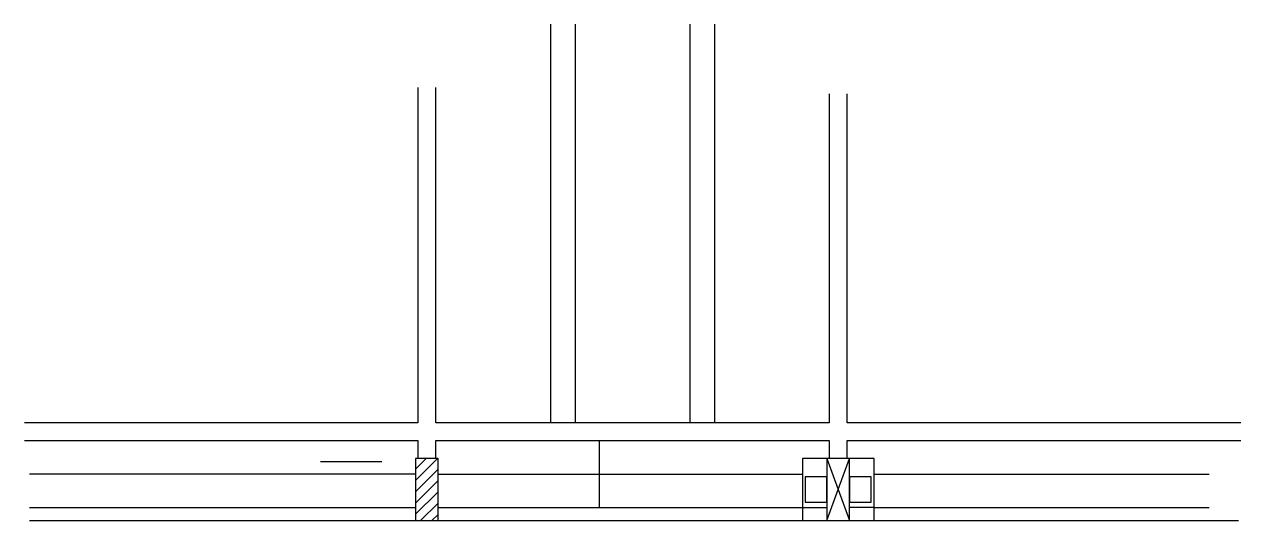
# Model space of a CAD drawing. Header units: metres. Extents: x 4264 to 5556, y 1980 to 2507.
import ezdxf

# ---------------------------------------------------------------- set-up
doc = ezdxf.new("R2010")
doc.units = ezdxf.units.M
for name, color, linetype in [('1', 7, 'Continuous'), ('3', 7, 'Continuous'), ('7', 7, 'Continuous'), ('Painéis', 7, 'Continuous')]:
    doc.layers.add(name, color=color, linetype=linetype)

msp = doc.modelspace()

# ---------------------------------------------------------------- linework, layer by layer
at = {"layer": '1', "color": 7, "lineweight": 25}
for p, q in [((5116.7, 1980.2), (5140.7, 2046.2)), ((5116.7, 2046.2), (5140.7, 1980.2))]:
    msp.add_line(p, q, dxfattribs=at)
at = {"layer": '3', "color": 7, "lineweight": 25}
for p, q in [((4578.6, 2042.9), (4643.9, 2042.9)), ((4679.7, 2022.9), (4702.9, 2046.2)), ((4679.7, 2034.9), (4690.9, 2046.2)), ((4679.7, 2010.9), (4703.7, 2034.9)), ((4679.7, 1998.9), (4703.7, 2022.9)), ((4679.7, 1986.9), (4703.7, 2010.9)), ((4269.7, 1994.2), (4679.7, 1994.2)), ((4685, 1980.2), (4703.7, 1998.8)), ((4703.7, 1994.2), (5090.7, 1994.2)), ((5090.7, 1994.2), (5116.7, 1994.2)), ((5166.7, 1994.2), (5140.7, 1994.2)), ((5166.7, 1994.2), (5522.7, 1994.2)), ((4269.7, 1980.2), (4679.7, 1980.2)), ((4697, 1980.2), (4703.7, 1986.8)), ((4703.7, 1980.2), (5116.7, 1980.2)), ((5140.7, 1980.2), (5553.7, 1980.2))]:
    msp.add_line(p, q, dxfattribs=at)
for points in [[(4682.2, 2440.2), (4682.2, 2084.2)], [(4701.2, 2084.2), (4701.2, 2440.2)], [(5119.2, 2433.2), (5119.2, 2084.2)], [(5138.2, 2084.2), (5138.2, 2433.2)], [(4682.2, 2084.2), (4264.2, 2084.2)], [(5119.2, 2084.2), (4701.2, 2084.2)], [(5556.2, 2084.2), (5138.2, 2084.2)], [(4264.2, 2065.2), (4682.2, 2065.2)], [(4682.2, 2065.2), (4682.2, 2046.2)], [(4701.2, 2065.2), (5119.2, 2065.2)], [(4701.2, 2046.2), (4701.2, 2065.2)], [(5119.2, 2065.2), (5119.2, 2046.2)], [(5138.2, 2065.2), (5556.2, 2065.2)], [(5138.2, 2046.2), (5138.2, 2065.2)], [(5090.7, 1980.2), (5166.7, 1980.2), (5166.7, 2046.2), (5090.7, 2046.2), (5090.7, 1980.2)]]:
    msp.add_lwpolyline(points, dxfattribs=at)
at = {"layer": '7', "color": 7, "lineweight": 25}
for points in [[(4679.7, 1980.2), (4703.7, 1980.2), (4703.7, 2046.2), (4679.7, 2046.2), (4679.7, 1980.2)], [(5116.7, 1980.2), (5140.7, 1980.2), (5140.7, 2046.2), (5116.7, 2046.2), (5116.7, 1980.2)], [(5116.7, 2026.7), (5093.7, 2026.7), (5093.7, 1999.7), (5116.7, 1999.7), (5116.7, 2026.7)], [(5163.7, 2026.7), (5140.7, 2026.7), (5140.7, 1999.7), (5163.7, 1999.7), (5163.7, 2026.7)]]:
    msp.add_lwpolyline(points, dxfattribs=at)
at = {"layer": 'Painéis', "color": 7, "lineweight": 25}
for p, q in [((4823.1, 2507.2), (4823.1, 2084.2)), ((4849.1, 2507.2), (4849.1, 2084.2)), ((4971.1, 2507.2), (4971.1, 2084.2)), ((4997.1, 2507.2), (4997.1, 2084.2)), ((4875.2, 1994.2), (4875.2, 2065.2)), ((4679.7, 2029.7), (4269.7, 2029.7)), ((4703.7, 2029.7), (5090.7, 2029.7)), ((5166.7, 2029.7), (5522.7, 2029.7))]:
    msp.add_line(p, q, dxfattribs=at)

doc.saveas('drawing.dxf')
